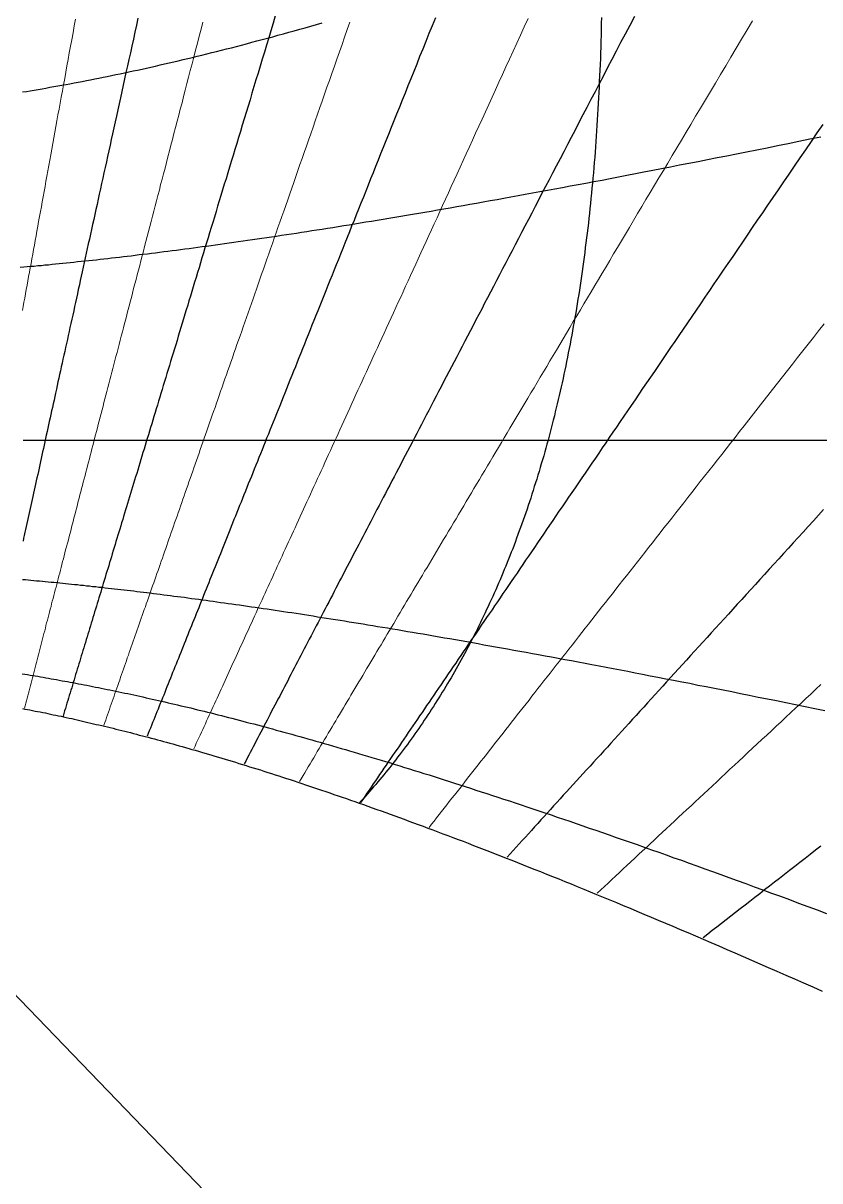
# Model space of a CAD drawing. Header units: millimetres. Extents: x 10 to 831, y 10 to 584.
# Drawn here: x 468.9 to 529.3, y 370.1 to 457.9 of the extents above; entities that cross this region are included whole.
import ezdxf

# ---------------------------------------------------------------- set-up
doc = ezdxf.new("R2010")
doc.units = ezdxf.units.MM
for name, color, linetype, true_color in [('C1d1b19', 7, 'Continuous', 0x1d1b19), ('C1f7a74', 7, 'Continuous', 0x1f7a74), ('C2f5d8a', 7, 'Continuous', 0x2f5d8a), ('Cb4532a', 7, 'Continuous', 0xb4532a)]:
    doc.layers.add(name, color=color, linetype=linetype, true_color=true_color)

msp = doc.modelspace()

# ---------------------------------------------------------------- linework, layer by layer
at = {"layer": 'C1d1b19', "lineweight": 13}
for points in [[(472.87, 458.19), (472.77, 457.67), (472.68, 457.15), (472.58, 456.63), (472.49, 456.13), (472.4, 455.63), (472.31, 455.13), (472.22, 454.64), (472.13, 454.16), (472.05, 453.68), (471.96, 453.21), (471.87, 452.74), (471.79, 452.28), (471.71, 451.82), (471.62, 451.37), (471.54, 450.92), (471.46, 450.48), (471.38, 450.04), (471.3, 449.61), (471.23, 449.18), (471.15, 448.75), (471.07, 448.33), (471, 447.91), (470.92, 447.5), (470.85, 447.09), (470.77, 446.69), (470.7, 446.29), (470.63, 445.89), (470.56, 445.5), (470.49, 445.11), (470.42, 444.72), (470.35, 444.34), (470.28, 443.96), (470.21, 443.59), (470.14, 443.22), (470.07, 442.85), (470.01, 442.48), (469.94, 442.12), (469.88, 441.76), (469.81, 441.41), (469.75, 441.05), (469.68, 440.71), (469.62, 440.36), (469.56, 440.01), (469.5, 439.67), (469.44, 439.34), (469.37, 439), (469.31, 438.67), (469.25, 438.34), (469.19, 438.01), (469.13, 437.69), (469.08, 437.36), (469.02, 437.04), (468.96, 436.73), (468.9, 436.41), (468.85, 436.1)], [(507.21, 458.23), (506.92, 457.6), (506.64, 456.97), (506.35, 456.36), (506.08, 455.75), (505.8, 455.15), (505.53, 454.56), (505.26, 453.98), (505, 453.4), (504.74, 452.83), (504.48, 452.26), (504.22, 451.71), (503.97, 451.16), (503.72, 450.61), (503.47, 450.07), (503.23, 449.54), (502.99, 449.02), (502.75, 448.5), (502.52, 447.98), (502.28, 447.47), (502.05, 446.97), (501.83, 446.47), (501.6, 445.98), (501.38, 445.49), (501.16, 445.01), (500.94, 444.53), (500.72, 444.06), (500.51, 443.6), (500.3, 443.13), (500.09, 442.68), (499.88, 442.22), (499.67, 441.78), (499.47, 441.33), (499.27, 440.89), (499.07, 440.46), (498.87, 440.02), (498.68, 439.6), (498.48, 439.17), (498.29, 438.76), (498.1, 438.34), (497.91, 437.93), (497.72, 437.52), (497.54, 437.12), (497.36, 436.72), (497.17, 436.32), (496.99, 435.93), (496.81, 435.54), (496.64, 435.15), (496.46, 434.77), (496.29, 434.39), (496.11, 434.01), (495.94, 433.63), (495.77, 433.26), (495.61, 432.9), (495.44, 432.53), (495.27, 432.17), (495.11, 431.81), (494.94, 431.45), (494.78, 431.1), (494.62, 430.75), (494.46, 430.4), (494.3, 430.06), (494.15, 429.72), (493.99, 429.38), (493.84, 429.04), (493.68, 428.7), (493.53, 428.37), (493.38, 428.04), (493.23, 427.71), (493.08, 427.39), (492.93, 427.06), (492.79, 426.74), (492.64, 426.42), (492.5, 426.11), (492.35, 425.79), (492.21, 425.48), (492.07, 425.17), (491.92, 424.86), (491.78, 424.56), (491.65, 424.25), (491.51, 423.95), (491.37, 423.65), (491.23, 423.35), (491.1, 423.06), (490.96, 422.76), (490.83, 422.47), (490.69, 422.18), (490.56, 421.89), (490.43, 421.6), (490.3, 421.32), (490.17, 421.03), (490.04, 420.75), (489.91, 420.47), (489.78, 420.19), (489.66, 419.91), (489.53, 419.63), (489.4, 419.36), (489.28, 419.09), (489.15, 418.82), (489.03, 418.55), (488.91, 418.28), (488.78, 418.01), (488.66, 417.74), (488.54, 417.48), (488.42, 417.22), (488.3, 416.95), (488.18, 416.69), (488.06, 416.43), (487.95, 416.18), (487.83, 415.92), (487.71, 415.66), (487.59, 415.41), (487.48, 415.16), (487.36, 414.91), (487.25, 414.66), (487.13, 414.41), (487.02, 414.16), (486.91, 413.91), (486.79, 413.66), (486.68, 413.42), (486.57, 413.17), (486.46, 412.93), (486.35, 412.69), (486.24, 412.45), (486.13, 412.21), (486.02, 411.97), (485.91, 411.73), (485.8, 411.5), (485.69, 411.26), (485.58, 411.02), (485.48, 410.79), (485.37, 410.56), (485.26, 410.32), (485.16, 410.09), (485.05, 409.86), (484.95, 409.63), (484.84, 409.4), (484.74, 409.17), (484.63, 408.95), (484.53, 408.72), (484.43, 408.49), (484.32, 408.27), (484.22, 408.05), (484.12, 407.82), (484.02, 407.6), (483.91, 407.38), (483.81, 407.15), (483.71, 406.93), (483.61, 406.71), (483.51, 406.49), (483.41, 406.28), (483.31, 406.06), (483.21, 405.84), (483.11, 405.62), (483.01, 405.41), (482.91, 405.19), (482.81, 404.98), (482.72, 404.76), (482.62, 404.55), (482.52, 404.33), (482.42, 404.12), (482.32, 403.91), (482.23, 403.7), (482.13, 403.49), (482.03, 403.28), (481.94, 403.06), (481.84, 402.86)], [(482.54, 457.97), (482.4, 457.42), (482.26, 456.89), (482.12, 456.36), (481.98, 455.83), (481.85, 455.31), (481.72, 454.8), (481.58, 454.29), (481.45, 453.79), (481.32, 453.3), (481.2, 452.81), (481.07, 452.32), (480.95, 451.84), (480.82, 451.37), (480.7, 450.9), (480.58, 450.44), (480.46, 449.98), (480.34, 449.52), (480.23, 449.07), (480.11, 448.63), (480, 448.19), (479.88, 447.75), (479.77, 447.32), (479.66, 446.9), (479.55, 446.47), (479.44, 446.05), (479.33, 445.64), (479.23, 445.23), (479.12, 444.82), (479.01, 444.42), (478.91, 444.02), (478.81, 443.63), (478.71, 443.24), (478.61, 442.85), (478.51, 442.46), (478.41, 442.08), (478.31, 441.71), (478.21, 441.33), (478.11, 440.96), (478.02, 440.59), (477.92, 440.23), (477.83, 439.87), (477.74, 439.51), (477.64, 439.15), (477.55, 438.8), (477.46, 438.45), (477.37, 438.11), (477.28, 437.76), (477.19, 437.42), (477.11, 437.08), (477.02, 436.75), (476.93, 436.42), (476.85, 436.09), (476.76, 435.76), (476.68, 435.43), (476.59, 435.11), (476.51, 434.79), (476.43, 434.47), (476.34, 434.16), (476.26, 433.84), (476.18, 433.53), (476.1, 433.22), (476.02, 432.92), (475.94, 432.61), (475.86, 432.31), (475.78, 432.01), (475.71, 431.71), (475.63, 431.41), (475.55, 431.12), (475.48, 430.83), (475.4, 430.54), (475.33, 430.25), (475.25, 429.96), (475.18, 429.68), (475.1, 429.4), (475.03, 429.11), (474.96, 428.84), (474.89, 428.56), (474.81, 428.28), (474.74, 428.01), (474.67, 427.74), (474.6, 427.46), (474.53, 427.2), (474.46, 426.93), (474.39, 426.66), (474.32, 426.4), (474.26, 426.13), (474.19, 425.87), (474.12, 425.61), (474.05, 425.35), (473.99, 425.1), (473.92, 424.84), (473.85, 424.59), (473.79, 424.33), (473.72, 424.08), (473.66, 423.83), (473.59, 423.58), (473.53, 423.33), (473.46, 423.09), (473.4, 422.84), (473.33, 422.6), (473.27, 422.35), (473.21, 422.11), (473.15, 421.87), (473.08, 421.63), (473.02, 421.39), (472.96, 421.16), (472.9, 420.92), (472.84, 420.69), (472.78, 420.45), (472.72, 420.22), (472.66, 419.99), (472.6, 419.76), (472.54, 419.53), (472.48, 419.3), (472.42, 419.07), (472.36, 418.84), (472.3, 418.62), (472.24, 418.39), (472.18, 418.17), (472.12, 417.94), (472.07, 417.72), (472.01, 417.5), (471.95, 417.28), (471.89, 417.06), (471.84, 416.84), (471.78, 416.62), (471.72, 416.41), (471.67, 416.19), (471.61, 415.97), (471.55, 415.76), (471.5, 415.54), (471.44, 415.33), (471.39, 415.12), (471.33, 414.91), (471.28, 414.69), (471.22, 414.48), (471.17, 414.27), (471.11, 414.06), (471.06, 413.86), (471.01, 413.65), (470.95, 413.44), (470.9, 413.23), (470.84, 413.03), (470.79, 412.82), (470.74, 412.62), (470.68, 412.41), (470.63, 412.21), (470.58, 412.01), (470.53, 411.8), (470.47, 411.6), (470.42, 411.4), (470.37, 411.2), (470.32, 411), (470.26, 410.8), (470.21, 410.6), (470.16, 410.4), (470.11, 410.2), (470.06, 410), (470.01, 409.81), (469.95, 409.61), (469.9, 409.41), (469.85, 409.22), (469.8, 409.02), (469.75, 408.82), (469.7, 408.63), (469.65, 408.43), (469.6, 408.24), (469.55, 408.05), (469.5, 407.85), (469.45, 407.66), (469.4, 407.47), (469.35, 407.27), (469.3, 407.08), (469.25, 406.89), (469.2, 406.7), (469.15, 406.51), (469.1, 406.32), (469.05, 406.13), (469, 405.94)], [(493.69, 457.97), (493.48, 457.4), (493.28, 456.82), (493.09, 456.26), (492.89, 455.7), (492.7, 455.15), (492.51, 454.61), (492.32, 454.07), (492.14, 453.54), (491.95, 453.02), (491.77, 452.5), (491.59, 451.98), (491.41, 451.48), (491.24, 450.98), (491.06, 450.48), (490.89, 449.99), (490.72, 449.5), (490.55, 449.02), (490.39, 448.55), (490.22, 448.08), (490.06, 447.62), (489.9, 447.16), (489.74, 446.7), (489.58, 446.25), (489.43, 445.8), (489.27, 445.36), (489.12, 444.93), (488.97, 444.49), (488.82, 444.06), (488.67, 443.64), (488.52, 443.22), (488.38, 442.8), (488.23, 442.39), (488.09, 441.98), (487.95, 441.58), (487.81, 441.18), (487.67, 440.78), (487.53, 440.39), (487.39, 439.99), (487.26, 439.61), (487.12, 439.22), (486.99, 438.84), (486.86, 438.47), (486.73, 438.09), (486.6, 437.72), (486.47, 437.36), (486.34, 436.99), (486.22, 436.63), (486.09, 436.27), (485.97, 435.92), (485.84, 435.57), (485.72, 435.22), (485.6, 434.87), (485.48, 434.53), (485.36, 434.18), (485.24, 433.85), (485.12, 433.51), (485.01, 433.18), (484.89, 432.85), (484.77, 432.52), (484.66, 432.19), (484.55, 431.87), (484.43, 431.55), (484.32, 431.23), (484.21, 430.91), (484.1, 430.6), (483.99, 430.28), (483.88, 429.97), (483.78, 429.66), (483.67, 429.36), (483.56, 429.06), (483.46, 428.75), (483.35, 428.45), (483.25, 428.16), (483.14, 427.86), (483.04, 427.57), (482.94, 427.27), (482.84, 426.98), (482.74, 426.69), (482.64, 426.41), (482.54, 426.12), (482.44, 425.84), (482.34, 425.56), (482.24, 425.28), (482.14, 425), (482.05, 424.72), (481.95, 424.45), (481.85, 424.18), (481.76, 423.91), (481.67, 423.64), (481.57, 423.37), (481.48, 423.1), (481.38, 422.83), (481.29, 422.57), (481.2, 422.31), (481.11, 422.05), (481.02, 421.79), (480.93, 421.53), (480.84, 421.27), (480.75, 421.01), (480.66, 420.76), (480.57, 420.51), (480.48, 420.25), (480.39, 420), (480.31, 419.75), (480.22, 419.51), (480.13, 419.26), (480.05, 419.01), (479.96, 418.77), (479.88, 418.52), (479.79, 418.28), (479.71, 418.04), (479.62, 417.8), (479.54, 417.56), (479.46, 417.32), (479.37, 417.08), (479.29, 416.85), (479.21, 416.61), (479.13, 416.38), (479.04, 416.15), (478.96, 415.91), (478.88, 415.68), (478.8, 415.45), (478.72, 415.22), (478.64, 414.99), (478.56, 414.77), (478.48, 414.54), (478.4, 414.31), (478.32, 414.09), (478.24, 413.86), (478.17, 413.64), (478.09, 413.42), (478.01, 413.2), (477.93, 412.98), (477.86, 412.76), (477.78, 412.54), (477.7, 412.32), (477.63, 412.1), (477.55, 411.88), (477.47, 411.67), (477.4, 411.45), (477.32, 411.23), (477.25, 411.02), (477.17, 410.81), (477.1, 410.59), (477.02, 410.38), (476.95, 410.17), (476.88, 409.96), (476.8, 409.75), (476.73, 409.54), (476.66, 409.33), (476.58, 409.12), (476.51, 408.91), (476.44, 408.7), (476.36, 408.49), (476.29, 408.29), (476.22, 408.08), (476.15, 407.88), (476.08, 407.67), (476, 407.47), (475.93, 407.26), (475.86, 407.06), (475.79, 406.85), (475.72, 406.65), (475.65, 406.45), (475.58, 406.25), (475.51, 406.05), (475.44, 405.84), (475.37, 405.64), (475.3, 405.44), (475.23, 405.24), (475.16, 405.04), (475.09, 404.85), (475.02, 404.65)], [(524.24, 458.07), (523.82, 457.37), (523.41, 456.68), (523, 455.99), (522.6, 455.31), (522.2, 454.65), (521.81, 453.99), (521.42, 453.34), (521.04, 452.7), (520.66, 452.06), (520.29, 451.44), (519.92, 450.82), (519.56, 450.21), (519.2, 449.61), (518.84, 449.02), (518.49, 448.43), (518.15, 447.85), (517.8, 447.27), (517.47, 446.71), (517.13, 446.15), (516.8, 445.59), (516.48, 445.05), (516.15, 444.5), (515.84, 443.97), (515.52, 443.44), (515.21, 442.92), (514.9, 442.4), (514.6, 441.89), (514.29, 441.38), (514, 440.88), (513.7, 440.39), (513.41, 439.9), (513.12, 439.41), (512.83, 438.93), (512.55, 438.45), (512.27, 437.98), (511.99, 437.52), (511.72, 437.06), (511.44, 436.6), (511.18, 436.15), (510.91, 435.7), (510.64, 435.26), (510.38, 434.82), (510.12, 434.38), (509.87, 433.95), (509.61, 433.52), (509.36, 433.1), (509.11, 432.68), (508.86, 432.27), (508.62, 431.85), (508.37, 431.45), (508.13, 431.04), (507.89, 430.64), (507.66, 430.24), (507.42, 429.85), (507.19, 429.46), (506.96, 429.07), (506.73, 428.69), (506.5, 428.31), (506.28, 427.93), (506.05, 427.55), (505.83, 427.18), (505.61, 426.81), (505.4, 426.45), (505.18, 426.08), (504.96, 425.72), (504.75, 425.37), (504.54, 425.01), (504.33, 424.66), (504.12, 424.31), (503.92, 423.96), (503.71, 423.62), (503.51, 423.28), (503.3, 422.94), (503.1, 422.6), (502.91, 422.27), (502.71, 421.94), (502.51, 421.61), (502.32, 421.28), (502.12, 420.95), (501.93, 420.63), (501.74, 420.31), (501.55, 419.99), (501.36, 419.68), (501.17, 419.36), (500.99, 419.05), (500.8, 418.74), (500.62, 418.43), (500.44, 418.13), (500.25, 417.82), (500.07, 417.52), (499.9, 417.22), (499.72, 416.92), (499.54, 416.62), (499.36, 416.33), (499.19, 416.03), (499.02, 415.74), (498.84, 415.45), (498.67, 415.16), (498.5, 414.88), (498.33, 414.59), (498.16, 414.31), (497.99, 414.03), (497.83, 413.75), (497.66, 413.47), (497.5, 413.19), (497.33, 412.91), (497.17, 412.64), (497.01, 412.37), (496.84, 412.1), (496.68, 411.83), (496.52, 411.56), (496.36, 411.29), (496.2, 411.02), (496.05, 410.76), (495.89, 410.5), (495.73, 410.23), (495.58, 409.97), (495.42, 409.71), (495.27, 409.46), (495.12, 409.2), (494.96, 408.94), (494.81, 408.69), (494.66, 408.43), (494.51, 408.18), (494.36, 407.93), (494.21, 407.68), (494.06, 407.43), (493.92, 407.18), (493.77, 406.93), (493.62, 406.69), (493.48, 406.44), (493.33, 406.2), (493.19, 405.96), (493.04, 405.71), (492.9, 405.47), (492.75, 405.23), (492.61, 404.99), (492.47, 404.75), (492.33, 404.52), (492.19, 404.28), (492.05, 404.04), (491.91, 403.81), (491.77, 403.58), (491.63, 403.34), (491.49, 403.11), (491.35, 402.88), (491.21, 402.65), (491.08, 402.42), (490.94, 402.19), (490.8, 401.96), (490.67, 401.73), (490.53, 401.5), (490.4, 401.28), (490.26, 401.05), (490.13, 400.83), (490, 400.6), (489.86, 400.38)], [(529.66, 435.09), (529.25, 434.56), (528.85, 434.05), (528.45, 433.54), (528.05, 433.03), (527.66, 432.53), (527.27, 432.04), (526.89, 431.55), (526.51, 431.07), (526.13, 430.59), (525.76, 430.11), (525.39, 429.64), (525.02, 429.18), (524.66, 428.72), (524.31, 428.26), (523.95, 427.81), (523.6, 427.36), (523.25, 426.92), (522.91, 426.48), (522.57, 426.05), (522.23, 425.62), (521.9, 425.19), (521.57, 424.77), (521.24, 424.35), (520.91, 423.94), (520.59, 423.53), (520.27, 423.12), (519.95, 422.72), (519.64, 422.31), (519.33, 421.92), (519.02, 421.52), (518.71, 421.13), (518.41, 420.75), (518.11, 420.36), (517.81, 419.98), (517.51, 419.61), (517.22, 419.23), (516.93, 418.86), (516.64, 418.49), (516.35, 418.13), (516.07, 417.76), (515.78, 417.4), (515.5, 417.05), (515.23, 416.69), (514.95, 416.34), (514.68, 415.99), (514.4, 415.65), (514.13, 415.3), (513.87, 414.96), (513.6, 414.62), (513.34, 414.29), (513.07, 413.95), (512.81, 413.62), (512.56, 413.29), (512.3, 412.96), (512.04, 412.64), (511.79, 412.32), (511.54, 412), (511.29, 411.68), (511.04, 411.36), (510.8, 411.05), (510.55, 410.73), (510.31, 410.42), (510.06, 410.12), (509.82, 409.81), (509.59, 409.51), (509.35, 409.2), (509.11, 408.9), (508.88, 408.6), (508.65, 408.31), (508.41, 408.01), (508.18, 407.72), (507.95, 407.43), (507.73, 407.14), (507.5, 406.85), (507.28, 406.56), (507.05, 406.28), (506.83, 405.99), (506.61, 405.71), (506.39, 405.43), (506.17, 405.15), (505.95, 404.88), (505.74, 404.6), (505.52, 404.33), (505.31, 404.05), (505.09, 403.78), (504.88, 403.51), (504.67, 403.24), (504.46, 402.97), (504.25, 402.71), (504.04, 402.44), (503.84, 402.18), (503.63, 401.92), (503.43, 401.66), (503.22, 401.4), (503.02, 401.14), (502.82, 400.88), (502.62, 400.63), (502.42, 400.37), (502.22, 400.12), (502.02, 399.86), (501.82, 399.61), (501.62, 399.36), (501.43, 399.11), (501.23, 398.86), (501.04, 398.62), (500.85, 398.37), (500.65, 398.12), (500.46, 397.88), (500.27, 397.64), (500.08, 397.39), (499.89, 397.15), (499.7, 396.91)], [(529.42, 407.75), (529.04, 407.38), (528.65, 407.02), (528.27, 406.67), (527.89, 406.31), (527.51, 405.96), (527.13, 405.61), (526.76, 405.26), (526.4, 404.92), (526.03, 404.58), (525.67, 404.24), (525.31, 403.91), (524.95, 403.57), (524.6, 403.24), (524.24, 402.91), (523.89, 402.59), (523.55, 402.26), (523.2, 401.94), (522.86, 401.62), (522.52, 401.31), (522.18, 400.99), (521.85, 400.68), (521.52, 400.37), (521.19, 400.06), (520.86, 399.76), (520.53, 399.45), (520.21, 399.15), (519.89, 398.85), (519.57, 398.55), (519.25, 398.26), (518.93, 397.96), (518.62, 397.67), (518.31, 397.38), (518, 397.09), (517.69, 396.8), (517.39, 396.52), (517.08, 396.23), (516.78, 395.95), (516.48, 395.67), (516.18, 395.39), (515.88, 395.12), (515.59, 394.84), (515.3, 394.57), (515, 394.3), (514.71, 394.02), (514.42, 393.76), (514.14, 393.49), (513.85, 393.22), (513.57, 392.96), (513.29, 392.69), (513, 392.43), (512.73, 392.17), (512.45, 391.91)]]:
    msp.add_lwpolyline(points, dxfattribs=at)
at = {"layer": 'C1d1b19', "lineweight": 30}
for points in [[(477.61, 458.25), (477.49, 457.72), (477.37, 457.19), (477.26, 456.67), (477.14, 456.15), (477.03, 455.64), (476.92, 455.13), (476.81, 454.64), (476.7, 454.14), (476.59, 453.66), (476.49, 453.17), (476.38, 452.7), (476.28, 452.22), (476.18, 451.76), (476.08, 451.3), (475.97, 450.84), (475.88, 450.39), (475.78, 449.94), (475.68, 449.5), (475.58, 449.06), (475.49, 448.63), (475.39, 448.2), (475.3, 447.78), (475.21, 447.36), (475.12, 446.94), (475.03, 446.53), (474.94, 446.12), (474.85, 445.72), (474.76, 445.32), (474.67, 444.92), (474.59, 444.53), (474.5, 444.14), (474.42, 443.75), (474.33, 443.37), (474.25, 442.99), (474.17, 442.62), (474.08, 442.25), (474, 441.88), (473.92, 441.51), (473.84, 441.15), (473.76, 440.79), (473.69, 440.44), (473.61, 440.08), (473.53, 439.73), (473.46, 439.39), (473.38, 439.04), (473.3, 438.7), (473.23, 438.36), (473.16, 438.03), (473.08, 437.7), (473.01, 437.36), (472.94, 437.04), (472.87, 436.71), (472.8, 436.39), (472.73, 436.07), (472.66, 435.75), (472.59, 435.44), (472.52, 435.12), (472.45, 434.81), (472.38, 434.5), (472.31, 434.2), (472.25, 433.89), (472.18, 433.59), (472.11, 433.29), (472.05, 432.99), (471.98, 432.7), (471.92, 432.4), (471.85, 432.11), (471.79, 431.82), (471.73, 431.53), (471.66, 431.25), (471.6, 430.96), (471.54, 430.68), (471.48, 430.4), (471.42, 430.12), (471.36, 429.84), (471.3, 429.57), (471.24, 429.3), (471.18, 429.02), (471.12, 428.75), (471.06, 428.49), (471, 428.22), (470.94, 427.95), (470.88, 427.69), (470.82, 427.43), (470.77, 427.17), (470.71, 426.91), (470.65, 426.65), (470.6, 426.39), (470.54, 426.14), (470.49, 425.88), (470.43, 425.63), (470.37, 425.38), (470.32, 425.13), (470.26, 424.88), (470.21, 424.64), (470.16, 424.39), (470.1, 424.15), (470.05, 423.9), (470, 423.66), (469.94, 423.42), (469.89, 423.18), (469.84, 422.94), (469.79, 422.71), (469.73, 422.47), (469.68, 422.24), (469.63, 422), (469.58, 421.77), (469.53, 421.54), (469.48, 421.31), (469.43, 421.08), (469.38, 420.85), (469.33, 420.62), (469.28, 420.39), (469.23, 420.17), (469.18, 419.94), (469.13, 419.72), (469.08, 419.5), (469.03, 419.28), (468.98, 419.05), (468.93, 418.83), (468.89, 418.62)], [(488.03, 458.44), (487.86, 457.87), (487.69, 457.31), (487.53, 456.76), (487.36, 456.22), (487.2, 455.68), (487.04, 455.15), (486.88, 454.62), (486.72, 454.1), (486.56, 453.59), (486.41, 453.08), (486.26, 452.58), (486.11, 452.08), (485.96, 451.59), (485.81, 451.11), (485.66, 450.63), (485.52, 450.15), (485.38, 449.68), (485.24, 449.22), (485.1, 448.76), (484.96, 448.3), (484.82, 447.85), (484.69, 447.4), (484.55, 446.96), (484.42, 446.53), (484.29, 446.09), (484.16, 445.67), (484.03, 445.24), (483.9, 444.82), (483.78, 444.41), (483.65, 444), (483.53, 443.59), (483.41, 443.18), (483.28, 442.78), (483.16, 442.39), (483.04, 441.99), (482.93, 441.6), (482.81, 441.22), (482.69, 440.84), (482.58, 440.46), (482.46, 440.08), (482.35, 439.71), (482.24, 439.34), (482.13, 438.97), (482.02, 438.61), (481.91, 438.25), (481.8, 437.89), (481.69, 437.54), (481.59, 437.19), (481.48, 436.84), (481.38, 436.49), (481.27, 436.15), (481.17, 435.81), (481.07, 435.47), (480.97, 435.14), (480.86, 434.81), (480.76, 434.48), (480.67, 434.15), (480.57, 433.83), (480.47, 433.5), (480.37, 433.18), (480.28, 432.87), (480.18, 432.55), (480.08, 432.24), (479.99, 431.93), (479.9, 431.62), (479.8, 431.31), (479.71, 431.01), (479.62, 430.71), (479.53, 430.41), (479.44, 430.11), (479.35, 429.81), (479.26, 429.52), (479.17, 429.23), (479.08, 428.93), (479, 428.65), (478.91, 428.36), (478.82, 428.07), (478.74, 427.79), (478.65, 427.51), (478.57, 427.23), (478.48, 426.95), (478.4, 426.68), (478.31, 426.4), (478.23, 426.13), (478.15, 425.86), (478.07, 425.59), (477.99, 425.32), (477.91, 425.05), (477.82, 424.79), (477.74, 424.52), (477.67, 424.26), (477.59, 424), (477.51, 423.74), (477.43, 423.48), (477.35, 423.23), (477.27, 422.97), (477.2, 422.72), (477.12, 422.47), (477.04, 422.21), (476.97, 421.96), (476.89, 421.72), (476.82, 421.47), (476.74, 421.22), (476.67, 420.98), (476.59, 420.73), (476.52, 420.49), (476.45, 420.25), (476.37, 420.01), (476.3, 419.77), (476.23, 419.53), (476.16, 419.29), (476.09, 419.06), (476.01, 418.82), (475.94, 418.59), (475.87, 418.35), (475.8, 418.12), (475.73, 417.89), (475.66, 417.66), (475.59, 417.43), (475.52, 417.2), (475.45, 416.98), (475.39, 416.75), (475.32, 416.52), (475.25, 416.3), (475.18, 416.08), (475.11, 415.85), (475.05, 415.63), (474.98, 415.41), (474.91, 415.19), (474.85, 414.97), (474.78, 414.75), (474.71, 414.53), (474.65, 414.32), (474.58, 414.1), (474.52, 413.88), (474.45, 413.67), (474.39, 413.45), (474.32, 413.24), (474.26, 413.03), (474.19, 412.82), (474.13, 412.6), (474.06, 412.39), (474, 412.18), (473.94, 411.97), (473.87, 411.76), (473.81, 411.56), (473.75, 411.35), (473.68, 411.14), (473.62, 410.93), (473.56, 410.73), (473.5, 410.52), (473.43, 410.32), (473.37, 410.11), (473.31, 409.91), (473.25, 409.71), (473.19, 409.5), (473.13, 409.3), (473.06, 409.1), (473, 408.9), (472.94, 408.7), (472.88, 408.5), (472.82, 408.3), (472.76, 408.1), (472.7, 407.9), (472.64, 407.7), (472.58, 407.5), (472.52, 407.3), (472.46, 407.11), (472.4, 406.91), (472.34, 406.71), (472.28, 406.52), (472.22, 406.32), (472.16, 406.12), (472.1, 405.93), (472.04, 405.74), (471.99, 405.54), (471.93, 405.35)], [(500.17, 458.29), (499.92, 457.69), (499.68, 457.09), (499.45, 456.5), (499.21, 455.92), (498.98, 455.35), (498.76, 454.78), (498.53, 454.22), (498.31, 453.66), (498.09, 453.12), (497.87, 452.57), (497.66, 452.04), (497.44, 451.51), (497.23, 450.99), (497.03, 450.47), (496.82, 449.96), (496.62, 449.45), (496.42, 448.95), (496.22, 448.46), (496.02, 447.97), (495.83, 447.49), (495.64, 447.01), (495.45, 446.53), (495.26, 446.07), (495.07, 445.6), (494.89, 445.14), (494.71, 444.69), (494.53, 444.24), (494.35, 443.79), (494.17, 443.35), (494, 442.92), (493.82, 442.48), (493.65, 442.06), (493.48, 441.63), (493.31, 441.21), (493.14, 440.79), (492.98, 440.38), (492.82, 439.97), (492.65, 439.57), (492.49, 439.17), (492.33, 438.77), (492.17, 438.38), (492.02, 437.99), (491.86, 437.6), (491.71, 437.22), (491.56, 436.84), (491.4, 436.46), (491.25, 436.08), (491.11, 435.71), (490.96, 435.35), (490.81, 434.98), (490.67, 434.62), (490.52, 434.26), (490.38, 433.9), (490.24, 433.55), (490.1, 433.2), (489.96, 432.85), (489.82, 432.51), (489.68, 432.17), (489.55, 431.83), (489.41, 431.49), (489.28, 431.16), (489.14, 430.82), (489.01, 430.49), (488.88, 430.17), (488.75, 429.84), (488.62, 429.52), (488.49, 429.2), (488.36, 428.88), (488.24, 428.57), (488.11, 428.25), (487.99, 427.94), (487.86, 427.63), (487.74, 427.32), (487.62, 427.02), (487.5, 426.72), (487.37, 426.42), (487.25, 426.12), (487.14, 425.82), (487.02, 425.52), (486.9, 425.23), (486.78, 424.94), (486.67, 424.65), (486.55, 424.36), (486.43, 424.07), (486.32, 423.79), (486.21, 423.51), (486.09, 423.23), (485.98, 422.95), (485.87, 422.67), (485.76, 422.39), (485.65, 422.12), (485.54, 421.84), (485.43, 421.57), (485.32, 421.3), (485.21, 421.03), (485.11, 420.77), (485, 420.5), (484.89, 420.24), (484.79, 419.97), (484.68, 419.71), (484.58, 419.45), (484.48, 419.19), (484.37, 418.93), (484.27, 418.68), (484.17, 418.42), (484.07, 418.17), (483.96, 417.92), (483.86, 417.66), (483.76, 417.41), (483.66, 417.17), (483.56, 416.92), (483.46, 416.67), (483.37, 416.43), (483.27, 416.18), (483.17, 415.94), (483.07, 415.7), (482.98, 415.45), (482.88, 415.21), (482.78, 414.97), (482.69, 414.74), (482.59, 414.5), (482.5, 414.26), (482.4, 414.03), (482.31, 413.79), (482.22, 413.56), (482.12, 413.33), (482.03, 413.1), (481.94, 412.87), (481.85, 412.64), (481.75, 412.41), (481.66, 412.18), (481.57, 411.95), (481.48, 411.73), (481.39, 411.5), (481.3, 411.28), (481.21, 411.05), (481.12, 410.83), (481.03, 410.61), (480.94, 410.38), (480.85, 410.16), (480.76, 409.94), (480.68, 409.72), (480.59, 409.5), (480.5, 409.29), (480.41, 409.07), (480.33, 408.85), (480.24, 408.64), (480.15, 408.42), (480.07, 408.21), (479.98, 407.99), (479.9, 407.78), (479.81, 407.57), (479.73, 407.35), (479.64, 407.14), (479.56, 406.93), (479.47, 406.72), (479.39, 406.51), (479.3, 406.3), (479.22, 406.09), (479.13, 405.88), (479.05, 405.67), (478.97, 405.47), (478.89, 405.26), (478.8, 405.05), (478.72, 404.85), (478.64, 404.64), (478.55, 404.44), (478.47, 404.23), (478.39, 404.03), (478.31, 403.82)], [(515.27, 458.38), (514.92, 457.71), (514.57, 457.06), (514.23, 456.41), (513.9, 455.77), (513.57, 455.13), (513.24, 454.51), (512.92, 453.89), (512.6, 453.28), (512.29, 452.68), (511.98, 452.09), (511.67, 451.5), (511.37, 450.92), (511.07, 450.35), (510.77, 449.78), (510.48, 449.22), (510.19, 448.67), (509.91, 448.13), (509.63, 447.59), (509.35, 447.05), (509.07, 446.52), (508.8, 446), (508.53, 445.49), (508.26, 444.98), (508, 444.47), (507.74, 443.97), (507.48, 443.48), (507.23, 442.99), (506.97, 442.5), (506.72, 442.02), (506.47, 441.55), (506.23, 441.08), (505.99, 440.62), (505.75, 440.16), (505.51, 439.7), (505.27, 439.25), (505.04, 438.8), (504.81, 438.36), (504.58, 437.92), (504.35, 437.49), (504.13, 437.06), (503.91, 436.64), (503.69, 436.21), (503.47, 435.8), (503.25, 435.38), (503.04, 434.97), (502.83, 434.57), (502.62, 434.16), (502.41, 433.76), (502.2, 433.37), (502, 432.98), (501.79, 432.59), (501.59, 432.2), (501.39, 431.82), (501.19, 431.44), (501, 431.06), (500.8, 430.69), (500.61, 430.32), (500.42, 429.95), (500.23, 429.59), (500.04, 429.23), (499.85, 428.87), (499.67, 428.51), (499.48, 428.16), (499.3, 427.81), (499.12, 427.46), (498.94, 427.12), (498.76, 426.77), (498.58, 426.43), (498.4, 426.1), (498.23, 425.76), (498.06, 425.43), (497.88, 425.1), (497.71, 424.77), (497.54, 424.45), (497.37, 424.12), (497.2, 423.8), (497.04, 423.48), (496.87, 423.17), (496.71, 422.85), (496.55, 422.54), (496.38, 422.23), (496.22, 421.92), (496.06, 421.61), (495.9, 421.31), (495.74, 421.01), (495.59, 420.71), (495.43, 420.41), (495.28, 420.11), (495.12, 419.81), (494.97, 419.52), (494.82, 419.23), (494.67, 418.94), (494.51, 418.65), (494.37, 418.36), (494.22, 418.08), (494.07, 417.8), (493.92, 417.52), (493.78, 417.24), (493.63, 416.96), (493.49, 416.68), (493.34, 416.4), (493.2, 416.13), (493.06, 415.86), (492.91, 415.59), (492.77, 415.32), (492.63, 415.05), (492.49, 414.78), (492.36, 414.52), (492.22, 414.25), (492.08, 413.99), (491.94, 413.73), (491.81, 413.47), (491.67, 413.21), (491.54, 412.95), (491.4, 412.69), (491.27, 412.44), (491.14, 412.18), (491.01, 411.93), (490.87, 411.68), (490.74, 411.43), (490.61, 411.18), (490.48, 410.93), (490.35, 410.68), (490.22, 410.44), (490.1, 410.19), (489.97, 409.95), (489.84, 409.7), (489.71, 409.46), (489.59, 409.22), (489.46, 408.98), (489.34, 408.74), (489.21, 408.5), (489.09, 408.26), (488.97, 408.03), (488.84, 407.79), (488.72, 407.56), (488.6, 407.32), (488.48, 407.09), (488.36, 406.86), (488.23, 406.63), (488.11, 406.4), (487.99, 406.17), (487.87, 405.94), (487.75, 405.71), (487.64, 405.48), (487.52, 405.25), (487.4, 405.03), (487.28, 404.8), (487.16, 404.58), (487.05, 404.35), (486.93, 404.13), (486.81, 403.91), (486.7, 403.69), (486.58, 403.47), (486.47, 403.24), (486.35, 403.02), (486.24, 402.81), (486.12, 402.59), (486.01, 402.37), (485.9, 402.15), (485.78, 401.93), (485.67, 401.72)], [(529.56, 450.21), (529.12, 449.56), (528.68, 448.92), (528.25, 448.29), (527.82, 447.66), (527.4, 447.05), (526.99, 446.44), (526.58, 445.84), (526.17, 445.24), (525.77, 444.66), (525.38, 444.08), (524.99, 443.5), (524.6, 442.94), (524.22, 442.38), (523.84, 441.82), (523.47, 441.27), (523.1, 440.73), (522.73, 440.2), (522.37, 439.67), (522.02, 439.15), (521.66, 438.63), (521.31, 438.12), (520.97, 437.61), (520.63, 437.11), (520.29, 436.61), (519.95, 436.12), (519.62, 435.64), (519.3, 435.16), (518.97, 434.68), (518.65, 434.21), (518.33, 433.74), (518.02, 433.28), (517.71, 432.83), (517.4, 432.37), (517.09, 431.93), (516.79, 431.48), (516.49, 431.04), (516.19, 430.61), (515.9, 430.18), (515.61, 429.75), (515.32, 429.32), (515.03, 428.9), (514.75, 428.49), (514.47, 428.08), (514.19, 427.67), (513.91, 427.26), (513.64, 426.86), (513.37, 426.46), (513.1, 426.07), (512.83, 425.68), (512.57, 425.29), (512.31, 424.9), (512.04, 424.52), (511.79, 424.14), (511.53, 423.77), (511.28, 423.4), (511.03, 423.03), (510.78, 422.66), (510.53, 422.3), (510.28, 421.94), (510.04, 421.58), (509.79, 421.22), (509.55, 420.87), (509.32, 420.52), (509.08, 420.17), (508.84, 419.83), (508.61, 419.49), (508.38, 419.15), (508.15, 418.81), (507.92, 418.47), (507.69, 418.14), (507.47, 417.81), (507.24, 417.48), (507.02, 417.16), (506.8, 416.83), (506.58, 416.51), (506.37, 416.19), (506.15, 415.88), (505.93, 415.56), (505.72, 415.25), (505.51, 414.94), (505.3, 414.63), (505.09, 414.32), (504.88, 414.02), (504.67, 413.71), (504.47, 413.41), (504.26, 413.11), (504.06, 412.82), (503.86, 412.52), (503.66, 412.23), (503.46, 411.93), (503.26, 411.64), (503.06, 411.35), (502.87, 411.07), (502.67, 410.78), (502.48, 410.5), (502.29, 410.21), (502.1, 409.93), (501.9, 409.65), (501.72, 409.37), (501.53, 409.1), (501.34, 408.82), (501.15, 408.55), (500.97, 408.28), (500.78, 408.01), (500.6, 407.74), (500.42, 407.47), (500.23, 407.2), (500.05, 406.94), (499.87, 406.67), (499.69, 406.41), (499.51, 406.15), (499.34, 405.89), (499.16, 405.63), (498.98, 405.37), (498.81, 405.11), (498.63, 404.86), (498.46, 404.6), (498.29, 404.35), (498.12, 404.1), (497.95, 403.85), (497.77, 403.6), (497.6, 403.35), (497.44, 403.1), (497.27, 402.85), (497.1, 402.61), (496.93, 402.36), (496.77, 402.12), (496.6, 401.87), (496.44, 401.63), (496.27, 401.39), (496.11, 401.15), (495.94, 400.91), (495.78, 400.67), (495.62, 400.44), (495.46, 400.2), (495.3, 399.96), (495.14, 399.73), (494.98, 399.49), (494.82, 399.26), (494.66, 399.03), (494.5, 398.8)], [(529.63, 421), (529.23, 420.57), (528.85, 420.14), (528.46, 419.72), (528.08, 419.3), (527.7, 418.89), (527.33, 418.48), (526.96, 418.07), (526.59, 417.67), (526.22, 417.27), (525.86, 416.87), (525.5, 416.48), (525.15, 416.09), (524.8, 415.7), (524.45, 415.32), (524.1, 414.94), (523.76, 414.56), (523.42, 414.19), (523.08, 413.82), (522.74, 413.45), (522.41, 413.08), (522.08, 412.72), (521.75, 412.36), (521.43, 412.01), (521.11, 411.65), (520.79, 411.3), (520.47, 410.95), (520.16, 410.61), (519.84, 410.27), (519.53, 409.93), (519.23, 409.59), (518.92, 409.25), (518.62, 408.92), (518.31, 408.59), (518.02, 408.26), (517.72, 407.93), (517.42, 407.61), (517.13, 407.29), (516.84, 406.97), (516.55, 406.65), (516.26, 406.34), (515.98, 406.02), (515.69, 405.71), (515.41, 405.4), (515.13, 405.1), (514.86, 404.79), (514.58, 404.49), (514.31, 404.19), (514.03, 403.89), (513.76, 403.59), (513.49, 403.3), (513.22, 403), (512.96, 402.71), (512.69, 402.42), (512.43, 402.13), (512.17, 401.85), (511.91, 401.56), (511.65, 401.28), (511.39, 400.99), (511.14, 400.71), (510.88, 400.44), (510.63, 400.16), (510.38, 399.88), (510.13, 399.61), (509.88, 399.34), (509.64, 399.06), (509.39, 398.79), (509.14, 398.53), (508.9, 398.26), (508.66, 397.99), (508.42, 397.73), (508.18, 397.47), (507.94, 397.2), (507.7, 396.94), (507.47, 396.68), (507.23, 396.43), (507, 396.17), (506.76, 395.91), (506.53, 395.66), (506.3, 395.41), (506.07, 395.15), (505.84, 394.9), (505.62, 394.65)], [(529.42, 395.48), (529.02, 395.17), (528.62, 394.86), (528.22, 394.55), (527.83, 394.25), (527.44, 393.94), (527.05, 393.64), (526.67, 393.34), (526.28, 393.04), (525.9, 392.75), (525.52, 392.45), (525.15, 392.16), (524.78, 391.87), (524.41, 391.58), (524.04, 391.3), (523.67, 391.01), (523.31, 390.73), (522.95, 390.45), (522.59, 390.17), (522.24, 389.9), (521.88, 389.62), (521.53, 389.35), (521.18, 389.08), (520.84, 388.81), (520.49, 388.54)]]:
    msp.add_lwpolyline(points, dxfattribs=at)
at = {"layer": 'C1d1b19', "lineweight": 40}
for radius in [120.83, 105.83]:
    msp.add_circle((450, 394), radius, dxfattribs=at)
at = {"layer": 'C1f7a74', "lineweight": 30}
msp.add_lwpolyline([(512.77, 458.3), (512.76, 457.85), (512.75, 457.4), (512.74, 456.96), (512.73, 456.51), (512.72, 456.07), (512.7, 455.63), (512.69, 455.2), (512.67, 454.76), (512.65, 454.33), (512.63, 453.9), (512.61, 453.47), (512.6, 453.05), (512.57, 452.63), (512.55, 452.21), (512.53, 451.79), (512.51, 451.37), (512.48, 450.96), (512.46, 450.54), (512.43, 450.13), (512.41, 449.73), (512.38, 449.32), (512.35, 448.92), (512.32, 448.51), (512.29, 448.11), (512.26, 447.72), (512.23, 447.32), (512.19, 446.93), (512.16, 446.53), (512.13, 446.14), (512.09, 445.76), (512.05, 445.37), (512.02, 444.98), (511.98, 444.6), (511.94, 444.22), (511.9, 443.84), (511.86, 443.46), (511.82, 443.09), (511.78, 442.71), (511.73, 442.34), (511.69, 441.97), (511.65, 441.6), (511.6, 441.23), (511.55, 440.87), (511.51, 440.5), (511.46, 440.14), (511.41, 439.78), (511.36, 439.42), (511.31, 439.06), (511.26, 438.71), (511.21, 438.35), (511.16, 438), (511.1, 437.65), (511.05, 437.3), (510.99, 436.95), (510.94, 436.6), (510.88, 436.26), (510.82, 435.92), (510.76, 435.57), (510.7, 435.23), (510.64, 434.89), (510.58, 434.56), (510.52, 434.22), (510.46, 433.89), (510.39, 433.55), (510.33, 433.22), (510.26, 432.89), (510.2, 432.56), (510.13, 432.23), (510.07, 431.91), (510, 431.58), (509.93, 431.26), (509.86, 430.94), (509.79, 430.62), (509.72, 430.3), (509.64, 429.98), (509.57, 429.66), (509.5, 429.35), (509.42, 429.03), (509.35, 428.72), (509.27, 428.41), (509.2, 428.1), (509.12, 427.79), (509.04, 427.48), (508.96, 427.18), (508.88, 426.87), (508.8, 426.57), (508.72, 426.27), (508.64, 425.96), (508.55, 425.66), (508.47, 425.37), (508.39, 425.07), (508.3, 424.77), (508.21, 424.48), (508.13, 424.19), (508.04, 423.89), (507.95, 423.6), (507.86, 423.31), (507.77, 423.02), (507.68, 422.74), (507.59, 422.45), (507.5, 422.17), (507.41, 421.88), (507.31, 421.6), (507.22, 421.32), (507.13, 421.04), (507.03, 420.76), (506.93, 420.48), (506.84, 420.2), (506.74, 419.93), (506.64, 419.65), (506.54, 419.38), (506.44, 419.11), (506.34, 418.84), (506.24, 418.57), (506.14, 418.3), (506.04, 418.03), (505.93, 417.77), (505.83, 417.5), (505.72, 417.24), (505.62, 416.98), (505.51, 416.71), (505.4, 416.45), (505.3, 416.19), (505.19, 415.94), (505.08, 415.68), (504.97, 415.42), (504.86, 415.17), (504.75, 414.91), (504.63, 414.66), (504.52, 414.41), (504.41, 414.16), (504.29, 413.91), (504.18, 413.66), (504.06, 413.42), (503.95, 413.17), (503.83, 412.92), (503.71, 412.68), (503.6, 412.44), (503.48, 412.2), (503.36, 411.96), (503.24, 411.72), (503.12, 411.48), (503, 411.24), (502.87, 411), (502.75, 410.77), (502.63, 410.54), (502.5, 410.3), (502.38, 410.07), (502.25, 409.84), (502.13, 409.61), (502, 409.38), (501.87, 409.15), (501.75, 408.93), (501.62, 408.7), (501.49, 408.48), (501.36, 408.25), (501.23, 408.03), (501.1, 407.81), (500.96, 407.59), (500.83, 407.37), (500.7, 407.15), (500.56, 406.93), (500.43, 406.72), (500.29, 406.5), (500.16, 406.29), (500.02, 406.08), (499.89, 405.86), (499.75, 405.65), (499.61, 405.44), (499.47, 405.23), (499.33, 405.03), (499.19, 404.82), (499.05, 404.61), (498.91, 404.41), (498.77, 404.21), (498.62, 404), (498.48, 403.8), (498.34, 403.6), (498.19, 403.4), (498.05, 403.2), (497.9, 403.01), (497.76, 402.81), (497.61, 402.61), (497.46, 402.42), (497.31, 402.23), (497.17, 402.04), (497.02, 401.84), (496.87, 401.65), (496.72, 401.46), (496.56, 401.28), (496.41, 401.09), (496.26, 400.9), (496.11, 400.72), (495.95, 400.53), (495.8, 400.35), (495.65, 400.17), (495.49, 399.99), (495.33, 399.81), (495.18, 399.63), (495.02, 399.45), (494.86, 399.27), (494.71, 399.1), (494.55, 398.92), (494.39, 398.75)], dxfattribs=at)
at = {"layer": 'C2f5d8a', "lineweight": 30}
msp.add_lwpolyline([(450, 403.17), (527.92, 322.38)], dxfattribs=at)
at = {"layer": 'Cb4532a', "lineweight": 30}
for points in [[(468.85, 452.67), (469.15, 452.71), (469.44, 452.76), (469.74, 452.81), (470.03, 452.86), (470.33, 452.91), (470.63, 452.96), (470.93, 453.02), (471.23, 453.07), (471.54, 453.12), (471.84, 453.18), (472.15, 453.23), (472.45, 453.29), (472.76, 453.35), (473.07, 453.41), (473.38, 453.47), (473.7, 453.53), (474.01, 453.59), (474.33, 453.65), (474.64, 453.71), (474.96, 453.78), (475.28, 453.84), (475.61, 453.91), (475.93, 453.98), (476.26, 454.05), (476.59, 454.12), (476.92, 454.19), (477.25, 454.26), (477.58, 454.33), (477.92, 454.4), (478.25, 454.48), (478.59, 454.55), (478.93, 454.63), (479.28, 454.71), (479.62, 454.79), (479.97, 454.87), (480.32, 454.95), (480.67, 455.03), (481.03, 455.12), (481.38, 455.2), (481.74, 455.29), (482.1, 455.38), (482.46, 455.46), (482.83, 455.55), (483.2, 455.65), (483.57, 455.74), (483.94, 455.83), (484.32, 455.93), (484.7, 456.02), (485.08, 456.12), (485.46, 456.22), (485.85, 456.32), (486.24, 456.43), (486.63, 456.53), (487.03, 456.64), (487.43, 456.74), (487.83, 456.85), (488.23, 456.96), (488.64, 457.07), (489.05, 457.19), (489.47, 457.3), (489.88, 457.42), (490.3, 457.53), (490.73, 457.65), (491.16, 457.78), (491.59, 457.9)], [(468.68, 439.38), (468.94, 439.4), (469.21, 439.42), (469.47, 439.45), (469.74, 439.47), (470.01, 439.5), (470.28, 439.52), (470.55, 439.55), (470.82, 439.57), (471.09, 439.6), (471.36, 439.63), (471.64, 439.66), (471.91, 439.68), (472.19, 439.71), (472.47, 439.74), (472.75, 439.77), (473.03, 439.8), (473.31, 439.83), (473.59, 439.86), (473.88, 439.89), (474.16, 439.92), (474.45, 439.95), (474.74, 439.98), (475.03, 440.01), (475.32, 440.05), (475.61, 440.08), (475.91, 440.11), (476.2, 440.15), (476.5, 440.18), (476.8, 440.22), (477.1, 440.25), (477.4, 440.29), (477.71, 440.33), (478.01, 440.36), (478.32, 440.4), (478.63, 440.44), (478.94, 440.48), (479.25, 440.52), (479.57, 440.56), (479.88, 440.6), (480.2, 440.64), (480.52, 440.68), (480.84, 440.72), (481.17, 440.76), (481.49, 440.8), (481.82, 440.85), (482.15, 440.89), (482.49, 440.94), (482.82, 440.98), (483.16, 441.03), (483.49, 441.08), (483.84, 441.12), (484.18, 441.17), (484.52, 441.22), (484.87, 441.27), (485.22, 441.32), (485.58, 441.37), (485.93, 441.42), (486.29, 441.47), (486.65, 441.52), (487.01, 441.58), (487.38, 441.63), (487.75, 441.68), (488.12, 441.74), (488.49, 441.8), (488.87, 441.85), (489.25, 441.91), (489.63, 441.97), (490.02, 442.03), (490.41, 442.09), (490.8, 442.15), (491.19, 442.21), (491.59, 442.27), (491.99, 442.34), (492.4, 442.4), (492.81, 442.47), (493.22, 442.53), (493.63, 442.6), (494.05, 442.67), (494.47, 442.74), (494.9, 442.81), (495.33, 442.88), (495.76, 442.95), (496.2, 443.02), (496.64, 443.09), (497.09, 443.17), (497.54, 443.24), (497.99, 443.32), (498.45, 443.4), (498.92, 443.48), (499.38, 443.56), (499.86, 443.64), (500.33, 443.72), (500.81, 443.8), (501.3, 443.89), (501.79, 443.98), (502.29, 444.06), (502.79, 444.15), (503.29, 444.24), (503.81, 444.33), (504.32, 444.43), (504.85, 444.52), (505.37, 444.61), (505.91, 444.71), (506.45, 444.81), (506.99, 444.91), (507.55, 445.01), (508.11, 445.11), (508.67, 445.22), (509.24, 445.32), (509.82, 445.43), (510.4, 445.54), (511, 445.65), (511.6, 445.76), (512.2, 445.88), (512.82, 445.99), (513.44, 446.11), (514.07, 446.23), (514.7, 446.35), (515.35, 446.48), (516, 446.6), (516.66, 446.73), (517.33, 446.86), (518.01, 446.99), (518.7, 447.13), (519.4, 447.26), (520.11, 447.4), (520.82, 447.54), (521.55, 447.69), (522.29, 447.83), (523.03, 447.98), (523.79, 448.13), (524.56, 448.29), (525.34, 448.44), (526.13, 448.6), (526.94, 448.76), (527.75, 448.93), (528.58, 449.1), (529.42, 449.27)], [(468.89, 426.27), (469.12, 426.27), (469.36, 426.27), (469.6, 426.27), (469.84, 426.27), (470.07, 426.27), (470.31, 426.27), (470.56, 426.27), (470.8, 426.27), (471.04, 426.27), (471.28, 426.27), (471.53, 426.27), (471.77, 426.27), (472.02, 426.27), (472.27, 426.27), (472.52, 426.27), (472.77, 426.27), (473.02, 426.27), (473.27, 426.27), (473.52, 426.27), (473.78, 426.27), (474.03, 426.27), (474.29, 426.27), (474.55, 426.27), (474.81, 426.27), (475.07, 426.27), (475.33, 426.27), (475.59, 426.27), (475.85, 426.27), (476.12, 426.27), (476.39, 426.27), (476.65, 426.27), (476.92, 426.27), (477.19, 426.27), (477.47, 426.27), (477.74, 426.27), (478.01, 426.27), (478.29, 426.27), (478.57, 426.27), (478.85, 426.27), (479.13, 426.27), (479.41, 426.27), (479.7, 426.27), (479.98, 426.27), (480.27, 426.27), (480.56, 426.27), (480.85, 426.27), (481.14, 426.27), (481.43, 426.27), (481.73, 426.27), (482.03, 426.27), (482.33, 426.27), (482.63, 426.27), (482.93, 426.27), (483.23, 426.27), (483.54, 426.27), (483.85, 426.27), (484.16, 426.27), (484.47, 426.27), (484.79, 426.27), (485.1, 426.27), (485.42, 426.27), (485.74, 426.27), (486.07, 426.27), (486.39, 426.27), (486.72, 426.27), (487.05, 426.27), (487.38, 426.27), (487.72, 426.27), (488.05, 426.27), (488.39, 426.27), (488.74, 426.27), (489.08, 426.27), (489.43, 426.27), (489.78, 426.27), (490.13, 426.27), (490.48, 426.27), (490.84, 426.27), (491.2, 426.27), (491.56, 426.27), (491.93, 426.27), (492.3, 426.27), (492.67, 426.27), (493.05, 426.27), (493.42, 426.27), (493.81, 426.27), (494.19, 426.27), (494.58, 426.27), (494.97, 426.27), (495.36, 426.27), (495.76, 426.27), (496.16, 426.27), (496.56, 426.27), (496.97, 426.27), (497.38, 426.27), (497.8, 426.27), (498.22, 426.27), (498.64, 426.27), (499.07, 426.27), (499.5, 426.27), (499.93, 426.27), (500.37, 426.27), (500.82, 426.27), (501.26, 426.27), (501.72, 426.27), (502.17, 426.27), (502.63, 426.27), (503.1, 426.27), (503.57, 426.27), (504.04, 426.27), (504.52, 426.27), (505.01, 426.27), (505.5, 426.27), (505.99, 426.27), (506.49, 426.27), (507, 426.27), (507.51, 426.27), (508.02, 426.27), (508.55, 426.27), (509.07, 426.27), (509.61, 426.27), (510.15, 426.27), (510.7, 426.27), (511.25, 426.27), (511.81, 426.27), (512.37, 426.27), (512.94, 426.27), (513.52, 426.27), (514.11, 426.27), (514.7, 426.27), (515.3, 426.27), (515.91, 426.27), (516.53, 426.27), (517.15, 426.27), (517.78, 426.27), (518.42, 426.27), (519.07, 426.27), (519.72, 426.27), (520.39, 426.27), (521.06, 426.27), (521.75, 426.27), (522.44, 426.27), (523.14, 426.27), (523.85, 426.27), (524.57, 426.27), (525.3, 426.27), (526.05, 426.27), (526.8, 426.27), (527.56, 426.27), (528.34, 426.27), (529.12, 426.27), (529.92, 426.27)], [(468.85, 415.71), (469.07, 415.69), (469.28, 415.67), (469.49, 415.65), (469.71, 415.63), (469.92, 415.61), (470.14, 415.59), (470.36, 415.57), (470.57, 415.55), (470.79, 415.53), (471.01, 415.51), (471.23, 415.49), (471.45, 415.47), (471.67, 415.44), (471.9, 415.42), (472.12, 415.4), (472.35, 415.38), (472.57, 415.35), (472.8, 415.33), (473.02, 415.31), (473.25, 415.28), (473.48, 415.26), (473.71, 415.23), (473.94, 415.21), (474.17, 415.18), (474.41, 415.16), (474.64, 415.13), (474.88, 415.11), (475.11, 415.08), (475.35, 415.05), (475.59, 415.03), (475.83, 415), (476.07, 414.97), (476.31, 414.94), (476.55, 414.92), (476.8, 414.89), (477.04, 414.86), (477.29, 414.83), (477.53, 414.8), (477.78, 414.77), (478.03, 414.74), (478.28, 414.71), (478.54, 414.68), (478.79, 414.65), (479.05, 414.61), (479.3, 414.58), (479.56, 414.55), (479.82, 414.52), (480.08, 414.48), (480.34, 414.45), (480.6, 414.41), (480.87, 414.38), (481.14, 414.35), (481.4, 414.31), (481.67, 414.27), (481.94, 414.24), (482.22, 414.2), (482.49, 414.17), (482.77, 414.13), (483.04, 414.09), (483.32, 414.05), (483.6, 414.01), (483.88, 413.97), (484.17, 413.93), (484.45, 413.89), (484.74, 413.85), (485.03, 413.81), (485.32, 413.77), (485.61, 413.73), (485.91, 413.69), (486.21, 413.64), (486.5, 413.6), (486.81, 413.56), (487.11, 413.51), (487.41, 413.47), (487.72, 413.42), (488.03, 413.38), (488.34, 413.33), (488.65, 413.28), (488.97, 413.23), (489.29, 413.19), (489.61, 413.14), (489.93, 413.09), (490.25, 413.04), (490.58, 412.99), (490.91, 412.94), (491.24, 412.88), (491.57, 412.83), (491.91, 412.78), (492.25, 412.73), (492.59, 412.67), (492.94, 412.62), (493.28, 412.56), (493.63, 412.5), (493.99, 412.45), (494.34, 412.39), (494.7, 412.33), (495.06, 412.27), (495.43, 412.21), (495.79, 412.15), (496.16, 412.09), (496.54, 412.03), (496.91, 411.96), (497.29, 411.9), (497.68, 411.84), (498.06, 411.77), (498.45, 411.7), (498.84, 411.64), (499.24, 411.57), (499.64, 411.5), (500.04, 411.43), (500.45, 411.36), (500.86, 411.29), (501.28, 411.22), (501.7, 411.14), (502.12, 411.07), (502.55, 410.99), (502.98, 410.92), (503.41, 410.84), (503.85, 410.76), (504.3, 410.68), (504.74, 410.6), (505.2, 410.52), (505.65, 410.44), (506.12, 410.35), (506.58, 410.27), (507.05, 410.18), (507.53, 410.1), (508.01, 410.01), (508.5, 409.92), (508.99, 409.83), (509.49, 409.74), (509.99, 409.64), (510.5, 409.55), (511.01, 409.45), (511.53, 409.35), (512.05, 409.25), (512.59, 409.15), (513.12, 409.05), (513.67, 408.95), (514.22, 408.84), (514.77, 408.74), (515.33, 408.63), (515.9, 408.52), (516.48, 408.41), (517.06, 408.3), (517.65, 408.18), (518.25, 408.06), (518.86, 407.95), (519.47, 407.83), (520.09, 407.7), (520.72, 407.58), (521.36, 407.45), (522, 407.33), (522.66, 407.2), (523.32, 407.06), (523.99, 406.93), (524.67, 406.79), (525.36, 406.66), (526.06, 406.52), (526.77, 406.37), (527.49, 406.23), (528.22, 406.08), (528.96, 405.93), (529.71, 405.78)], [(468.82, 408.55), (469.02, 408.52), (469.22, 408.49), (469.42, 408.46), (469.61, 408.42), (469.81, 408.39), (470.01, 408.36), (470.21, 408.32), (470.42, 408.29), (470.62, 408.25), (470.82, 408.22), (471.02, 408.18), (471.23, 408.15), (471.43, 408.11), (471.64, 408.07), (471.85, 408.03), (472.05, 408), (472.26, 407.96), (472.47, 407.92), (472.68, 407.88), (472.89, 407.84), (473.1, 407.8), (473.31, 407.76), (473.53, 407.72), (473.74, 407.68), (473.96, 407.64), (474.17, 407.59), (474.39, 407.55), (474.61, 407.51), (474.82, 407.46), (475.04, 407.42), (475.26, 407.37), (475.48, 407.33), (475.71, 407.28), (475.93, 407.24), (476.15, 407.19), (476.38, 407.14), (476.6, 407.09), (476.83, 407.05), (477.06, 407), (477.29, 406.95), (477.52, 406.9), (477.75, 406.85), (477.98, 406.8), (478.22, 406.74), (478.45, 406.69), (478.69, 406.64), (478.93, 406.58), (479.16, 406.53), (479.4, 406.48), (479.64, 406.42), (479.89, 406.36), (480.13, 406.31), (480.37, 406.25), (480.62, 406.19), (480.87, 406.13), (481.11, 406.08), (481.36, 406.02), (481.62, 405.96), (481.87, 405.89), (482.12, 405.83), (482.38, 405.77), (482.63, 405.71), (482.89, 405.64), (483.15, 405.58), (483.41, 405.51), (483.67, 405.45), (483.94, 405.38), (484.2, 405.31), (484.47, 405.25), (484.74, 405.18), (485.01, 405.11), (485.28, 405.04), (485.56, 404.97), (485.83, 404.89), (486.11, 404.82), (486.39, 404.75), (486.67, 404.67), (486.95, 404.6), (487.24, 404.52), (487.52, 404.45), (487.81, 404.37), (488.1, 404.29), (488.39, 404.21), (488.68, 404.13), (488.98, 404.05), (489.28, 403.97), (489.58, 403.88), (489.88, 403.8), (490.18, 403.71), (490.49, 403.63), (490.8, 403.54), (491.11, 403.45), (491.42, 403.36), (491.74, 403.27), (492.05, 403.18), (492.37, 403.09), (492.69, 403), (493.02, 402.9), (493.35, 402.81), (493.67, 402.71), (494.01, 402.61), (494.34, 402.51), (494.68, 402.41), (495.02, 402.31), (495.36, 402.21), (495.7, 402.1), (496.05, 402), (496.4, 401.89), (496.76, 401.79), (497.11, 401.68), (497.47, 401.57), (497.83, 401.46), (498.2, 401.34), (498.57, 401.23), (498.94, 401.11), (499.31, 401), (499.69, 400.88), (500.07, 400.76), (500.46, 400.64), (500.84, 400.51), (501.24, 400.39), (501.63, 400.26), (502.03, 400.13), (502.43, 400.01), (502.84, 399.87), (503.25, 399.74), (503.66, 399.61), (504.08, 399.47), (504.5, 399.33), (504.92, 399.19), (505.35, 399.05), (505.79, 398.91), (506.23, 398.76), (506.67, 398.62), (507.12, 398.47), (507.57, 398.32), (508.02, 398.16), (508.48, 398.01), (508.95, 397.85), (509.42, 397.69), (509.9, 397.53), (510.38, 397.37), (510.86, 397.2), (511.35, 397.03), (511.85, 396.86), (512.35, 396.69), (512.86, 396.51), (513.37, 396.34), (513.89, 396.15), (514.41, 395.97), (514.94, 395.79), (515.48, 395.6), (516.02, 395.41), (516.57, 395.21), (517.13, 395.02), (517.69, 394.82), (518.26, 394.61), (518.84, 394.41), (519.42, 394.2), (520.01, 393.99), (520.61, 393.77), (521.21, 393.55), (521.83, 393.33), (522.45, 393.11), (523.08, 392.88), (523.72, 392.65), (524.36, 392.41), (525.02, 392.17), (525.68, 391.93), (526.35, 391.68), (527.03, 391.43), (527.73, 391.17), (528.43, 390.91), (529.14, 390.65), (529.86, 390.38)], [(468.84, 405.92), (469.03, 405.88), (469.22, 405.85), (469.41, 405.81), (469.61, 405.77), (469.8, 405.73), (469.99, 405.69), (470.19, 405.66), (470.38, 405.62), (470.58, 405.58), (470.78, 405.54), (470.97, 405.49), (471.17, 405.45), (471.37, 405.41), (471.57, 405.37), (471.77, 405.33), (471.97, 405.28), (472.17, 405.24), (472.38, 405.19), (472.58, 405.15), (472.78, 405.1), (472.99, 405.06), (473.19, 405.01), (473.4, 404.97), (473.61, 404.92), (473.81, 404.87), (474.02, 404.82), (474.23, 404.77), (474.44, 404.72), (474.65, 404.67), (474.87, 404.62), (475.08, 404.57), (475.29, 404.52), (475.51, 404.47), (475.72, 404.42), (475.94, 404.36), (476.16, 404.31), (476.38, 404.25), (476.6, 404.2), (476.82, 404.14), (477.04, 404.09), (477.26, 404.03), (477.49, 403.97), (477.71, 403.91), (477.94, 403.86), (478.16, 403.8), (478.39, 403.74), (478.62, 403.67), (478.85, 403.61), (479.08, 403.55), (479.31, 403.49), (479.55, 403.43), (479.78, 403.36), (480.02, 403.3), (480.25, 403.23), (480.49, 403.17), (480.73, 403.1), (480.97, 403.03), (481.22, 402.96), (481.46, 402.89), (481.7, 402.82), (481.95, 402.75), (482.2, 402.68), (482.44, 402.61), (482.69, 402.54), (482.95, 402.46), (483.2, 402.39), (483.45, 402.31), (483.71, 402.24), (483.97, 402.16), (484.22, 402.08), (484.48, 402), (484.75, 401.92), (485.01, 401.84), (485.27, 401.76), (485.54, 401.68), (485.81, 401.6), (486.08, 401.51), (486.35, 401.43), (486.62, 401.34), (486.9, 401.26), (487.17, 401.17), (487.45, 401.08), (487.73, 400.99), (488.01, 400.9), (488.3, 400.81), (488.58, 400.72), (488.87, 400.62), (489.16, 400.53), (489.45, 400.43), (489.74, 400.34), (490.04, 400.24), (490.33, 400.14), (490.63, 400.04), (490.93, 399.94), (491.24, 399.84), (491.54, 399.73), (491.85, 399.63), (492.16, 399.52), (492.47, 399.41), (492.79, 399.31), (493.1, 399.2), (493.42, 399.09), (493.74, 398.97), (494.07, 398.86), (494.39, 398.75), (494.72, 398.63), (495.05, 398.51), (495.39, 398.39), (495.72, 398.27), (496.06, 398.15), (496.41, 398.03), (496.75, 397.9), (497.1, 397.78), (497.45, 397.65), (497.8, 397.52), (498.16, 397.39), (498.52, 397.26), (498.88, 397.13), (499.24, 396.99), (499.61, 396.85), (499.98, 396.71), (500.36, 396.57), (500.73, 396.43), (501.12, 396.29), (501.5, 396.14), (501.89, 396), (502.28, 395.85), (502.67, 395.7), (503.07, 395.54), (503.48, 395.39), (503.88, 395.23), (504.29, 395.07), (504.71, 394.91), (505.12, 394.75), (505.54, 394.58), (505.97, 394.42), (506.4, 394.25), (506.83, 394.07), (507.27, 393.9), (507.72, 393.72), (508.16, 393.55), (508.61, 393.36), (509.07, 393.18), (509.53, 393), (510, 392.81), (510.47, 392.62), (510.94, 392.42), (511.43, 392.23), (511.91, 392.03), (512.4, 391.83), (512.9, 391.62), (513.4, 391.41), (513.91, 391.2), (514.42, 390.99), (514.94, 390.78), (515.47, 390.56), (516, 390.33), (516.54, 390.11), (517.08, 389.88), (517.63, 389.65), (518.19, 389.41), (518.75, 389.17), (519.32, 388.93), (519.9, 388.68), (520.48, 388.43), (521.08, 388.18), (521.67, 387.92), (522.28, 387.66), (522.9, 387.4), (523.52, 387.13), (524.15, 386.85), (524.79, 386.57), (525.43, 386.29), (526.09, 386.01), (526.76, 385.71), (527.43, 385.42), (528.11, 385.12), (528.81, 384.81), (529.51, 384.5)]]:
    msp.add_lwpolyline(points, dxfattribs=at)

doc.saveas('drawing.dxf')
